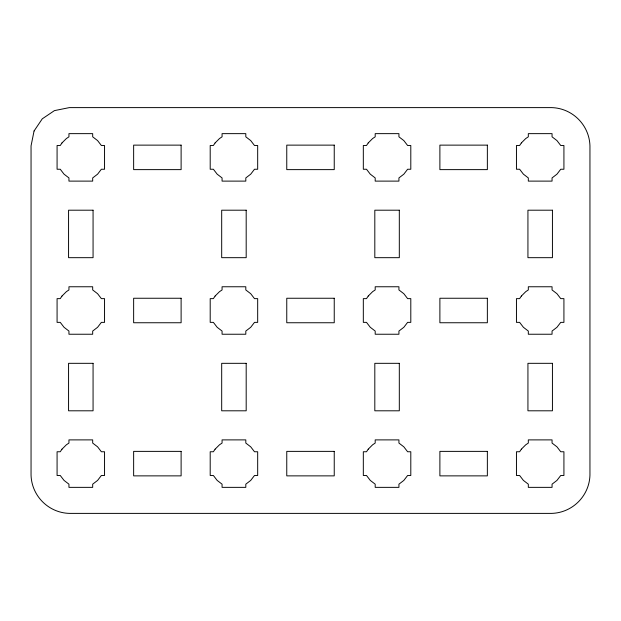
<?xml version="1.0" encoding="UTF-8"?>
<svg xmlns="http://www.w3.org/2000/svg" width="621" height="621" viewBox="0 0 621 621"><rect width="100%" height="100%" fill="white"/><g stroke="black" fill="none" stroke-linecap="round" stroke-linejoin="round"><path stroke-width="0.93" d="M34.062 130.992L31.05 145.896L31.05 475.104C31.648 495.931 48.508 512.791 69.335 513.388L551.665 513.388C572.492 512.791 589.352 495.931 589.95 475.104L589.95 145.896C589.352 125.069 572.492 108.209 551.665 107.612L69.335 107.612L54.431 110.623L42.267 118.828L34.062 130.992M61.991 142.923L60.26 145.508L57.078 145.508L57.078 169.246L60.26 169.246L64.033 174.159L68.947 177.932L68.947 181.115L92.684 181.115L92.684 177.932L97.598 174.159L101.37 169.246L104.545 169.246L104.545 145.508L101.37 145.508L97.598 140.594L92.684 136.822L92.684 133.639L68.947 133.639L68.947 136.822L66.362 138.553L61.991 142.923M61.991 296.046L60.26 298.631L57.078 298.631L57.078 322.369L60.26 322.369L64.033 327.283L68.947 331.055L68.947 334.238L92.684 334.238L92.684 331.055L97.598 327.283L101.37 322.369L104.545 322.369L104.545 298.631L101.37 298.631L97.598 293.717L92.684 289.945L92.684 286.762L68.947 286.762L68.947 289.945L66.362 291.676L61.991 296.046M215.114 142.923L213.383 145.508L210.201 145.508L210.201 169.246L213.383 169.246L217.156 174.159L222.07 177.932L222.07 181.115L245.807 181.115L245.807 177.932L250.721 174.159L254.494 169.246L257.676 169.246L257.676 145.508L254.494 145.508L250.721 140.594L245.807 136.822L245.807 133.639L222.07 133.639L222.07 136.822L219.485 138.553L215.114 142.923M61.991 449.169L60.26 451.754L57.078 451.754L57.078 475.492L60.26 475.492L64.033 480.406L68.947 484.178L68.947 487.361L92.684 487.361L92.684 484.178L97.598 480.406L101.37 475.492L104.545 475.492L104.545 451.754L101.37 451.754L97.598 446.841L92.684 443.068L92.684 439.885L68.947 439.885L68.947 443.068L66.362 444.799L61.991 449.169M215.114 296.046L213.383 298.631L210.201 298.631L210.201 322.369L213.383 322.369L217.156 327.283L222.07 331.055L222.07 334.238L245.807 334.238L245.807 331.055L250.721 327.283L254.494 322.369L257.676 322.369L257.676 298.631L254.494 298.631L250.721 293.717L245.807 289.945L245.807 286.762L222.07 286.762L222.07 289.945L219.485 291.676L215.114 296.046M368.237 142.923L366.506 145.508L363.324 145.508L363.324 169.246L366.506 169.246L370.279 174.159L375.193 177.932L375.193 181.115L398.93 181.115L398.93 177.932L403.844 174.159L407.617 169.246L410.799 169.246L410.799 145.508L407.617 145.508L403.844 140.594L398.93 136.822L398.93 133.639L375.193 133.639L375.193 136.822L372.608 138.553L368.237 142.923M215.114 449.169L213.383 451.754L210.201 451.754L210.201 475.492L213.383 475.492L217.156 480.406L222.07 484.178L222.07 487.361L245.807 487.361L245.807 484.178L250.721 480.406L254.494 475.492L257.676 475.492L257.676 451.754L254.494 451.754L250.721 446.841L245.807 443.068L245.807 439.885L222.07 439.885L222.07 443.068L219.485 444.799L215.114 449.169M368.237 296.046L366.506 298.631L363.324 298.631L363.324 322.369L366.506 322.369L370.279 327.283L375.193 331.055L375.193 334.238L398.93 334.238L398.93 331.055L403.844 327.283L407.617 322.369L410.799 322.369L410.799 298.631L407.617 298.631L403.844 293.717L398.93 289.945L398.93 286.762L375.193 286.762L375.193 289.945L372.608 291.676L368.237 296.046M521.361 142.923L519.63 145.508L516.455 145.508L516.455 169.246L519.63 169.246L523.402 174.159L528.316 177.932L528.316 181.115L552.053 181.115L552.053 177.932L556.967 174.159L560.74 169.246L563.922 169.246L563.922 145.508L560.74 145.508L556.967 140.594L552.053 136.822L552.053 133.639L528.316 133.639L528.316 136.822L525.731 138.553L521.361 142.923M368.237 449.169L366.506 451.754L363.324 451.754L363.324 475.492L366.506 475.492L370.279 480.406L375.193 484.178L375.193 487.361L398.93 487.361L398.93 484.178L403.844 480.406L407.617 475.492L410.799 475.492L410.799 451.754L407.617 451.754L403.844 446.841L398.93 443.068L398.93 439.885L375.193 439.885L375.193 443.068L372.608 444.799L368.237 449.169M521.361 296.046L519.63 298.631L516.455 298.631L516.455 322.369L519.63 322.369L523.402 327.283L528.316 331.055L528.316 334.238L552.053 334.238L552.053 331.055L556.967 327.283L560.74 322.369L563.922 322.369L563.922 298.631L560.74 298.631L556.967 293.717L552.053 289.945L552.053 286.762L528.316 286.762L528.316 289.945L525.731 291.676L521.361 296.046M521.361 449.169L519.63 451.754L516.455 451.754L516.455 475.492L519.63 475.492L523.402 480.406L528.316 484.178L528.316 487.361L552.053 487.361L552.053 484.178L556.967 480.406L560.74 475.492L563.922 475.492L563.922 451.754L560.74 451.754L556.967 446.841L552.053 443.068L552.053 439.885L528.316 439.885L528.316 443.068L525.731 444.799L521.361 449.169M181.115 145.128L133.639 145.128L133.639 169.626L181.115 169.626L181.115 145.128M334.238 145.128L286.762 145.128L286.762 169.626L334.238 169.626L334.238 145.128M487.361 145.128L439.885 145.128L439.885 169.626L487.361 169.626L487.361 145.128M93.065 210.201L68.566 210.201L68.566 257.676L93.065 257.676L93.065 210.201M246.188 210.201L221.689 210.201L221.689 257.676L246.188 257.676L246.188 210.201M399.311 210.201L374.812 210.201L374.812 257.676L399.311 257.676L399.311 210.201M552.434 210.201L527.935 210.201L527.935 257.676L552.434 257.676L552.434 210.201M181.115 298.251L133.639 298.251L133.639 322.749L181.115 322.749L181.115 298.251M334.238 298.251L286.762 298.251L286.762 322.749L334.238 322.749L334.238 298.251M487.361 298.251L439.885 298.251L439.885 322.749L487.361 322.749L487.361 298.251M93.065 363.324L68.566 363.324L68.566 410.799L93.065 410.799L93.065 363.324M246.188 363.324L221.689 363.324L221.689 410.799L246.188 410.799L246.188 363.324M399.311 363.324L374.812 363.324L374.812 410.799L399.311 410.799L399.311 363.324M552.434 363.324L527.935 363.324L527.935 410.799L552.434 410.799L552.434 363.324M181.115 451.374L133.639 451.374L133.639 475.872L181.115 475.872L181.115 451.374M334.238 451.374L286.762 451.374L286.762 475.872L334.238 475.872L334.238 451.374M487.361 451.374L439.885 451.374L439.885 475.872L487.361 475.872L487.361 451.374"/></g></svg>
